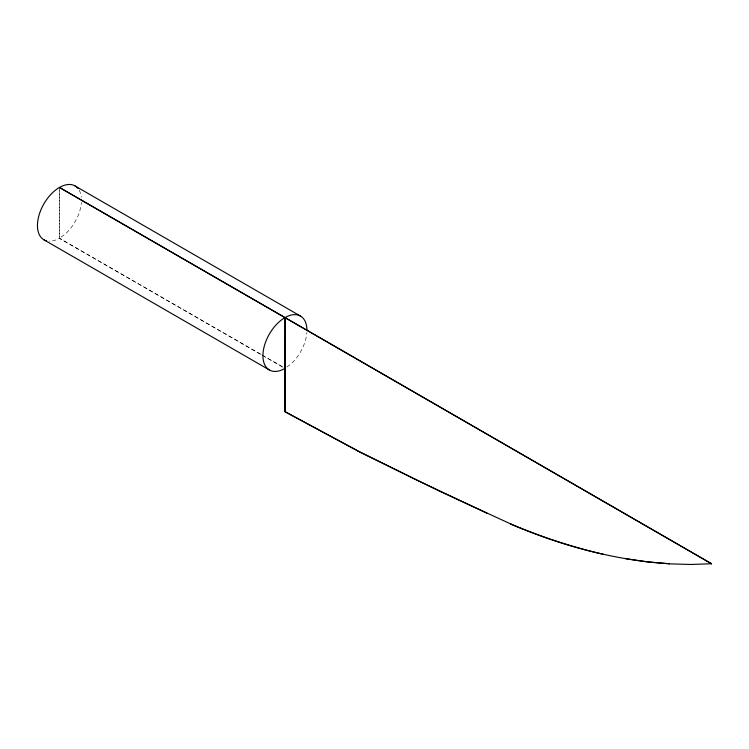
<?xml version="1.0" encoding="UTF-8"?>
<svg xmlns="http://www.w3.org/2000/svg" width="749" height="749" viewBox="0 0 749 749"><rect width="100%" height="100%" fill="white"/><g stroke="black" fill="none" stroke-linecap="round" stroke-linejoin="round"><path stroke-width="0.56" stroke-dasharray="3.75 2.81" d="M286.876 366.991L290.462 364.407A31.112 17.957 -60 0 0 306.847 332.444M260.821 354.277L59.283 238.341A31.112 17.957 -60 0 1 49.312 241.234M261.832 354.857L283.066 367.122M282.907 367.235L59.443 238.219L59.443 189.75M59.639 187.372L59.639 238.126L65.013 234.25A31.112 17.957 -60 0 0 81.398 202.277M79.141 190.134A31.112 17.957 -60 0 1 81.304 197.127"/><path stroke-width="1.12" d="M285.088 368.283L284.77 368.517A31.112 17.957 -60 0 1 262.927 355.541A31.112 17.957 -60 0 1 285.088 317.539A31.112 17.957 -60 0 1 306.921 330.506M285.088 411.566L285.088 317.539L284.929 411.66L357.835 450.926L416.425 479.894L487.515 513.496M284.929 411.66L357.835 450.926M602.954 554.316L603.114 554.223C571.553 547.004 540.778 536.659 510.968 524.075L510.809 524.169C561.132 545.572 614.62 560.318 669.344 563.744L647.464 561.919L625.527 558.66M59.443 187.447L711.55 563.754L59.443 187.447A31.112 17.957 -60 0 0 38.555 216.976A31.112 17.957 -60 0 0 46.391 240.822M711.55 563.754L690.512 564.474L669.185 563.828M510.968 524.075L439.682 491.232L357.676 451.02M75.143 185.986L300.592 316.153M43.779 239.717L269.266 369.903M59.639 187.372A31.112 17.957 -60 0 1 78.018 188.486"/></g></svg>
